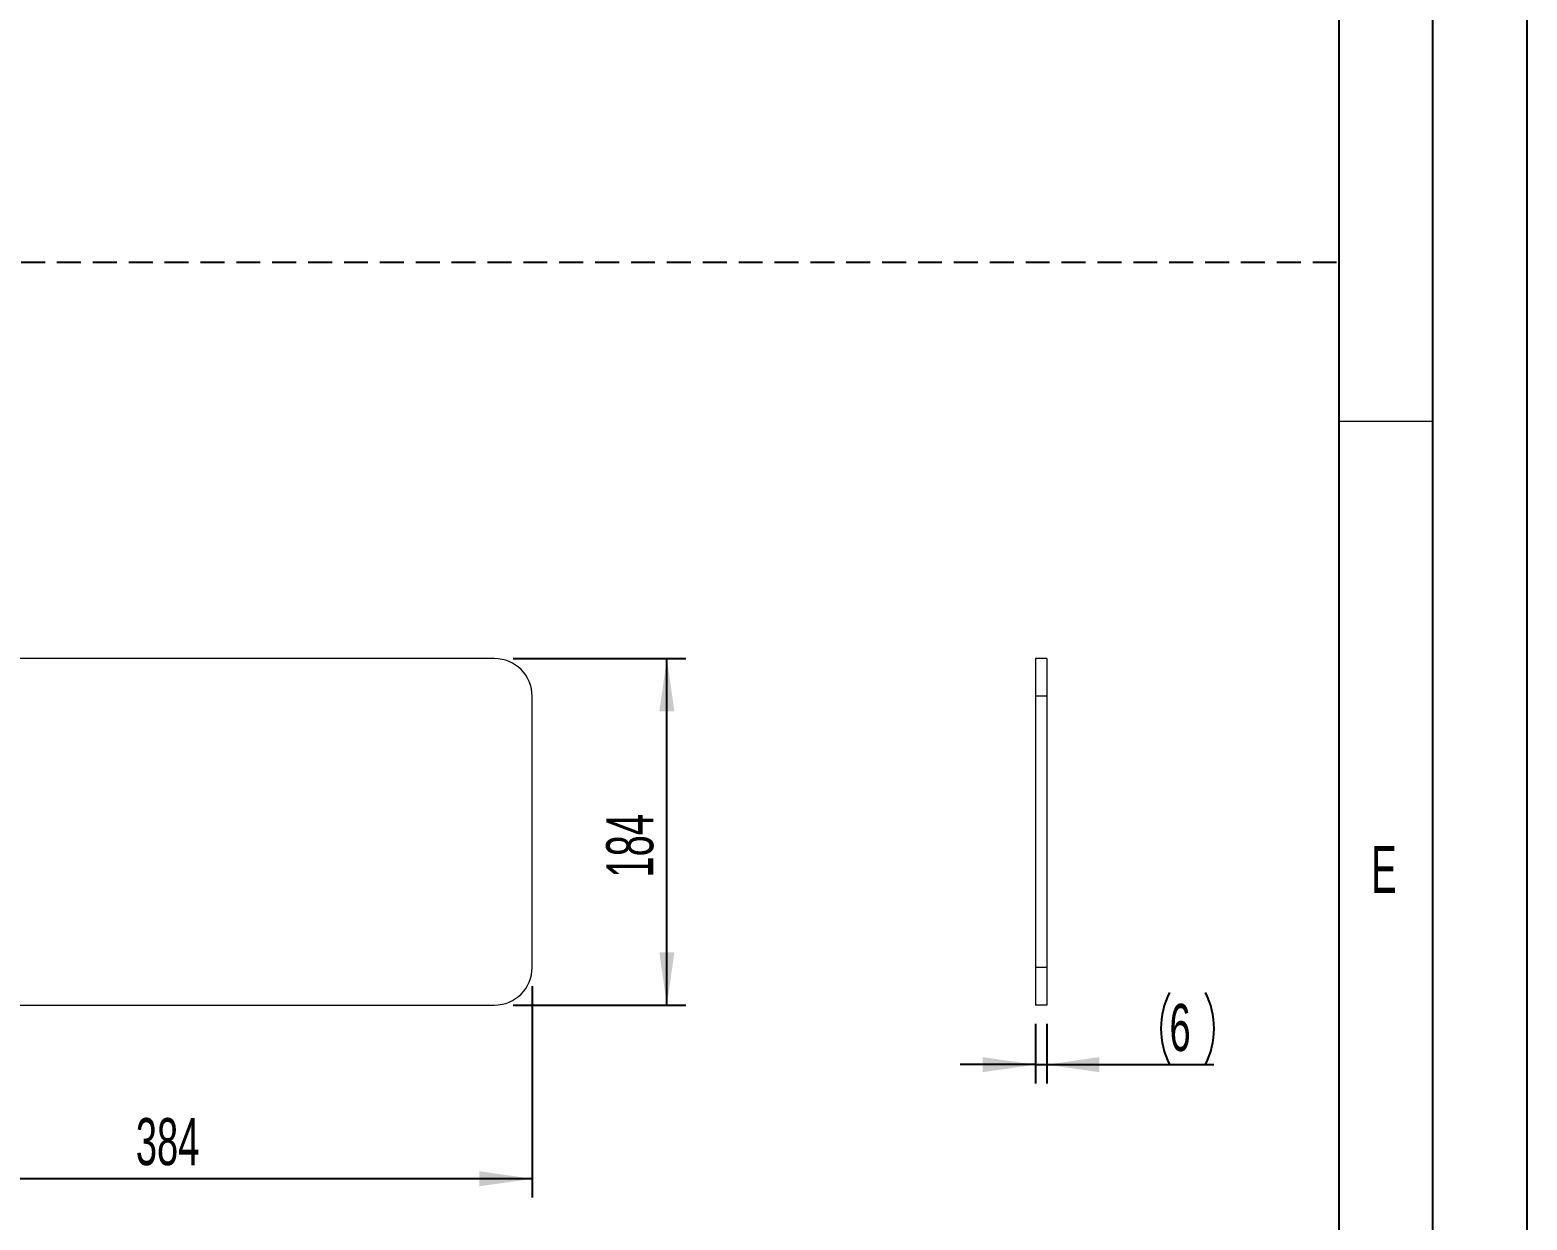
# Paper-space layout 'Sheet7' of a CAD drawing. Header units: millimetres. Extents: x 0 to 420, y 0 to 300.
# Drawn here: x 340.5 to 420, y 56.1 to 119.3 of the extents above; entities that cross this region are included whole.
import ezdxf

# ---------------------------------------------------------------- set-up
doc = ezdxf.new("R2010")
doc.units = ezdxf.units.MM
doc.linetypes.add('HIDDEN', pattern=[1.905, 1.27, -0.635])
for name, color, linetype in [('BORDER', 7, 'Continuous'), ('DASH', 7, 'HIDDEN'), ('DIMS', 7, 'Continuous')]:
    doc.layers.add(name, color=color, linetype=linetype)
doc.styles.add('SLDTEXTSTYLE0', font='TXT', dxfattribs={"width": 0.605})
doc.dimstyles.new('SLDDIMSTYLE23', dxfattribs={"dimtxt": 2.5, "dimasz": 2.8, "dimexe": 0, "dimexo": 0.0625, "dimtad": 1, "dimdec": 0, "dimlfac": 10, "dimrnd": 1e-09, "dimzin": 12, "dimdsep": 46, "dimtxsty": 'SLDTEXTSTYLE0', "dimsah": 1, "dimcen": 0.09, "dimadec": 0, "dimazin": 3, "dimtfac": 1, "dimtdec": 0, "dimtofl": 0, "dimtmove": 0, "dimatfit": 3, "dimfxl": 1, "dimfrac": 2, "dimtolj": 1, "dimtzin": 12, "dimarcsym": 0})
doc.dimstyles.new('SLDDIMSTYLE24', dxfattribs={"dimtxt": 2.5, "dimasz": 2.8, "dimexe": 0, "dimexo": 0.0625, "dimtad": 1, "dimdec": 0, "dimlfac": 10, "dimrnd": 1e-09, "dimzin": 12, "dimdsep": 46, "dimtxsty": 'SLDTEXTSTYLE0', "dimsah": 1, "dimcen": 0.09, "dimadec": 0, "dimazin": 3, "dimtfac": 1, "dimtdec": 0, "dimtmove": 0, "dimatfit": 0, "dimfxl": 1, "dimfrac": 2, "dimtolj": 1, "dimtzin": 12, "dimarcsym": 0})

# ---------------------------------------------------------------- blocks, each defined once
blk = doc.blocks.new('_D_299')
at = {"layer": 'DIMS', "transparency": 16777216}
for p, q in [((366.173, 85.885), (375.327, 85.885)), ((374.327, 67.485), (374.327, 85.885)), ((366.173, 67.485), (375.327, 67.485))]:
    blk.add_line(p, q, dxfattribs=at)
for points in [[(374.327, 85.885), (373.927, 83.085), (374.727, 83.085)], [(374.327, 67.485), (374.727, 70.285), (373.927, 70.285)]]:
    blk.add_solid(points, dxfattribs=at)
at = {"layer": 'DIMS', "transparency": 16777216, "insert": (371.105, 74.257), "char_height": 2.5, "attachment_point": 1, "rotation": 90, "style": 'SLDTEXTSTYLE0'}
blk.add_mtext('184', dxfattribs=at)
blk = doc.blocks.new('_D_300')
at = {"layer": 'DIMS', "transparency": 16777216}
for p, q in [((328.773, 68.485), (328.773, 57.26)), ((367.173, 68.485), (367.173, 57.26)), ((367.173, 58.26), (328.773, 58.26))]:
    blk.add_line(p, q, dxfattribs=at)
for points in [[(328.773, 58.26), (331.573, 57.86), (331.573, 58.66)], [(367.173, 58.26), (364.373, 58.66), (364.373, 57.86)]]:
    blk.add_solid(points, dxfattribs=at)
at = {"layer": 'DIMS', "transparency": 16777216, "insert": (346.131, 61.482), "char_height": 2.5, "attachment_point": 1, "style": 'SLDTEXTSTYLE0'}
blk.add_mtext('384', dxfattribs=at)
blk = doc.blocks.new('_D_302')
at = {"layer": 'DIMS', "transparency": 16777216}
for p, q in [((393.898, 66.485), (393.898, 63.321)), ((394.498, 66.485), (394.498, 63.321)), ((393.898, 64.321), (389.898, 64.321)), ((393.898, 64.321), (394.498, 64.321)), ((394.498, 64.321), (403.377, 64.321))]:
    blk.add_line(p, q, dxfattribs=at)
for centre, start, end in [((404.852, 66.24), 153.43495, 206.56505), ((399.088, 66.24), 333.43495, 26.56505)]:
    blk.add_arc(centre, 4.29, start, end, dxfattribs=at)
for points in [[(393.898, 64.321), (391.098, 64.721), (391.098, 63.921)], [(394.498, 64.321), (397.298, 63.921), (397.298, 64.721)]]:
    blk.add_solid(points, dxfattribs=at)
at = {"layer": 'DIMS', "transparency": 16777216, "insert": (401.015, 67.544), "char_height": 2.5, "attachment_point": 1, "style": 'SLDTEXTSTYLE0'}
blk.add_mtext('6', dxfattribs=at)

psp = doc.layouts.new('Sheet7')

# ---------------------------------------------------------------- linework, layer by layer
at = {"color": 7, "linetype": 'Continuous', "lineweight": 18}
for p, q in [((365.1730914, 85.8845202), (330.7730914, 85.8845202)), ((394.4983673, 85.8845202), (393.8983673, 85.8845202)), ((393.8983673, 85.8845202), (393.8983673, 83.8845202)), ((394.4983673, 85.8845202), (394.4983673, 83.8845202)), ((367.1730914, 69.4845202), (367.1730914, 83.8845202)), ((394.4983673, 83.8845202), (393.8983673, 83.8845202)), ((393.8983673, 83.8845202), (393.8983673, 69.4845202)), ((394.4983673, 83.8845202), (394.4983673, 69.4845202)), ((394.4983673, 69.4845202), (393.8983673, 69.4845202)), ((393.8983673, 69.4845202), (393.8983673, 67.4845202)), ((394.4983673, 69.4845202), (394.4983673, 67.4845202)), ((330.7730914, 67.4845202), (365.1730914, 67.4845202)), ((394.4983673, 67.4845202), (393.8983673, 67.4845202))]:
    psp.add_line(p, q, dxfattribs=at)
at = {"color": 7, "linetype": 'HIDDEN', "lineweight": 18}
for p, q in [((394.4983673, 83.8845202), (393.8983673, 83.8845202)), ((394.4983673, 69.4845202), (393.8983673, 69.4845202))]:
    psp.add_line(p, q, dxfattribs=at)
at = {"color": 7, "linetype": 'Continuous', "lineweight": 18}
for centre, start, end in [((365.1730914, 83.8845202), 0, 90), ((365.1730914, 69.4845202), 270, 0)]:
    psp.add_arc(centre, 2, start, end, dxfattribs=at)
at = {"layer": 'BORDER'}
for p, q in [((420, 0), (420, 297)), ((415, 5), (415, 292))]:
    psp.add_line(p, q, dxfattribs=at)
at = {"layer": 'BORDER', "lineweight": 25}
psp.add_line((410, 287), (410, 10), dxfattribs=at)
at = {"layer": 'BORDER', "color": 7, "linetype": 'Continuous', "lineweight": 18}
psp.add_line((410, 98.5), (415, 98.5), dxfattribs=at)
at = {"layer": 'DASH'}
psp.add_line((20, 106.9457277), (410, 106.9457277), dxfattribs=at)

# ---------------------------------------------------------------- texts
at = {"layer": 'BORDER', "insert": (411.7288645, 75.9345648), "char_height": 2.5, "attachment_point": 1, "style": 'SLDTEXTSTYLE0'}
psp.add_mtext('E', dxfattribs=at)

# ---------------------------------------------------------------- dimensions: what is measured, and where the dimension line sits
at = {"layer": 'DIMS'}
for base, p1, p2, angle, picture, middle in [((374.3272662, 85.8845202), (365.1730914, 67.4845202), (365.1730914, 85.8845202), 90, '_D_299', (374.3272662, 77.1218515)), ((328.7730914, 58.259513), (367.1730914, 69.4845202), (328.7730914, 69.4845202), 0, '_D_300', (348.9954271, 58.259513))]:
    dim = psp.add_linear_dim(base=base, p1=p1, p2=p2, angle=angle, dimstyle='SLDDIMSTYLE23', dxfattribs=at)
    dim.commit()
    dim.dimension.update_dxf_attribs({"geometry": picture, "text_midpoint": middle, "dimtype": 160})
dim = psp.add_linear_dim(base=(394.4983673, 64.3211244), p1=(393.8983673, 67.4845202), p2=(394.4983673, 67.4845202), text='(<>)', dimstyle='SLDDIMSTYLE24', dxfattribs=at)
dim.commit()
dim.dimension.update_dxf_attribs({"geometry": '_D_302', "text_midpoint": (401.9696501, 64.3211244), "dimtype": 160})

doc.saveas('drawing.dxf')
